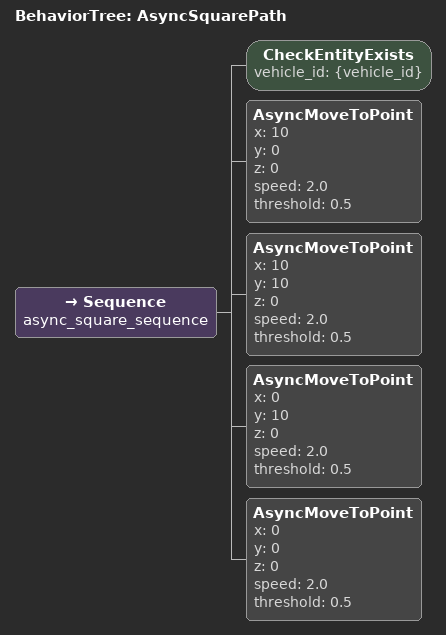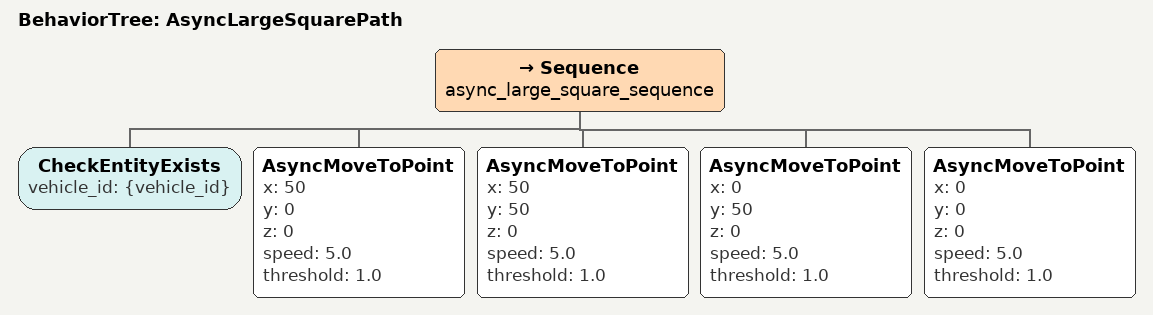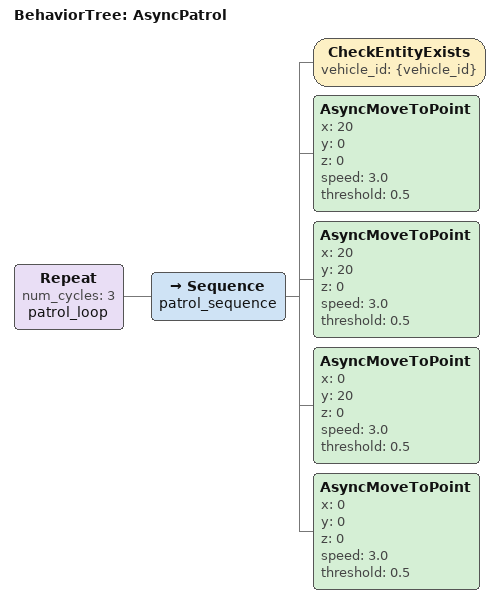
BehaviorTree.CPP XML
<?xml version="1.0"?>
<root main_tree_to_execute="AsyncSquarePath">

    <!-- 异步正方形路径移动：使用 AsyncMoveToPoint 实现平滑移动 -->
    <BehaviorTree ID="AsyncSquarePath">
        <Sequence name="async_square_sequence">
            <!-- 检查实体 -->
            <CheckEntityExists vehicle_id="{vehicle_id}" />

            <!-- 正方形路径：使用 AsyncMoveToPoint 实现平滑移动 -->
            <!-- 从当前位置移动到 (10,0) -->
            <AsyncMoveToPoint x="10" y="0" z="0" speed="2.0" threshold="0.5" />

            <!-- 从 (10,0) 移动到 (10,10) -->
            <AsyncMoveToPoint x="10" y="10" z="0" speed="2.0" threshold="0.5" />

            <!-- 从 (10,10) 移动到 (0,10) -->
            <AsyncMoveToPoint x="0" y="10" z="0" speed="2.0" threshold="0.5" />

            <!-- 从 (0,10) 移动回 (0,0) -->
            <AsyncMoveToPoint x="0" y="0" z="0" speed="2.0" threshold="0.5" />
        </Sequence>
    </BehaviorTree>

    <!-- 异步大正方形路径 -->
    <BehaviorTree ID="AsyncLargeSquarePath">
        <Sequence name="async_large_square_sequence">
            <CheckEntityExists vehicle_id="{vehicle_id}" />

            <!-- 大正方形路径：使用更快的速度 -->
            <AsyncMoveToPoint x="50" y="0" z="0" speed="5.0" threshold="1.0" />
            <AsyncMoveToPoint x="50" y="50" z="0" speed="5.0" threshold="1.0" />
            <AsyncMoveToPoint x="0" y="50" z="0" speed="5.0" threshold="1.0" />
            <AsyncMoveToPoint x="0" y="0" z="0" speed="5.0" threshold="1.0" />
        </Sequence>
    </BehaviorTree>

    <!-- 异步巡逻路径（循环） -->
    <BehaviorTree ID="AsyncPatrol">
        <Repeat num_cycles="3" name="patrol_loop">
            <Sequence name="patrol_sequence">
                <CheckEntityExists vehicle_id="{vehicle_id}" />

                <!-- 巡逻点 A -->
                <AsyncMoveToPoint x="20" y="0" z="0" speed="3.0" threshold="0.5" />

                <!-- 巡逻点 B -->
                <AsyncMoveToPoint x="20" y="20" z="0" speed="3.0" threshold="0.5" />

                <!-- 巡逻点 C -->
                <AsyncMoveToPoint x="0" y="20" z="0" speed="3.0" threshold="0.5" />

                <!-- 返回起点 -->
                <AsyncMoveToPoint x="0" y="0" z="0" speed="3.0" threshold="0.5" />
            </Sequence>
        </Repeat>
    </BehaviorTree>

</root>
